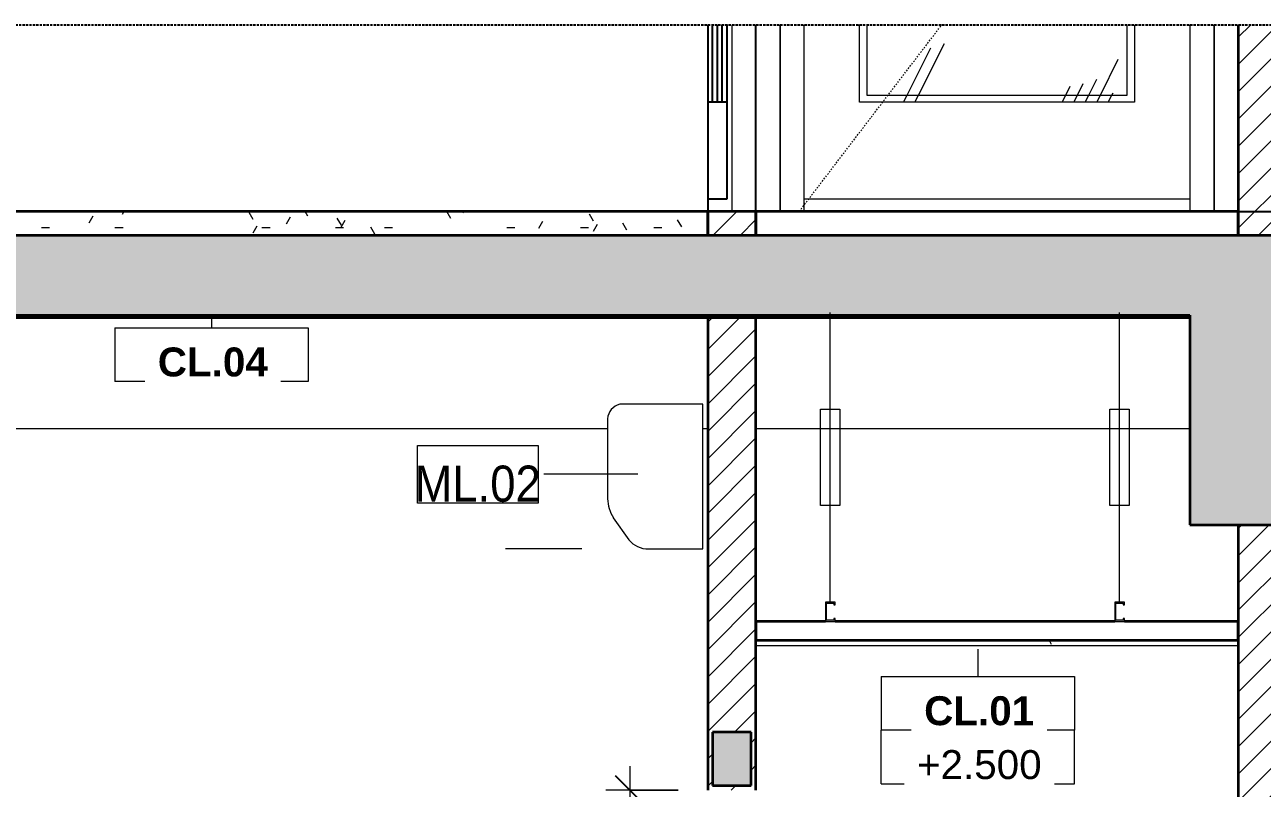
# Model space of a CAD drawing. Header units: millimetres. Extents: x 31499 to 223976, y 3719 to 80291.
# Drawn here: x 61585 to 64151, y 7804 to 9387 of the extents above; entities that cross this region are included whole.
import ezdxf

# ---------------------------------------------------------------- set-up
doc = ezdxf.new("R2010")
doc.units = ezdxf.units.MM
for name, pattern in [('Centre', [31.75, 6.35, -4.7625, 15.875, -4.7625]), ('Dash', [6, 3, -3]), ('Hidden', [7.14375, 4.7625, -2.38125]), ('IMPORT-CENTER _2_', [40.64, 25.4, -5.08, 5.08, -5.08])]:
    doc.linetypes.add(name, pattern=pattern)
for name, color, linetype, lineweight in [('0-5', 170, 'Continuous', 5), ('A-ANNO-DIMS', 211, 'Continuous', 9), ('A-ANNO-DIMS-50', 211, 'Continuous', 9), ('A-CLNG-1', 250, 'Continuous', 35), ('A-CLNG-FNSH-1', 7, 'Continuous', 18), ('A-CLNG-IDEN', 151, 'Continuous', 9), ('A-CLNG-PATT-1', 7, 'Continuous', 18), ('A-DETL-GENF', 92, 'Continuous', 18), ('A-DETL-GENF-4', 92, 'Hidden', 25), ('A-DETL-GENF-5', 9, 'Continuous', 18), ('A-DETL-GENF-HDLN-1', 7, 'Dash', 18), ('A-DETL-GENF-HDLN-2', 1, 'Continuous', 18), ('A-DETL-MEDM', 33, 'Continuous', 35), ('A-DOOR', 31, 'Continuous', 18), ('A-DOOR-1', 7, 'Continuous', 18), ('A-DOOR-3', 90, 'Continuous', 25), ('A-FLOR-FNSH-1', 250, 'Continuous', 35), ('A-FLOR-LEVL-2', 51, 'Centre', 9), ('A-FLOR-PATT-1', 253, 'Continuous', 18), ('A-FLOR-PATT-4', 67, 'Continuous', 18), ('A-WALL-5', 250, 'Continuous', 35), ('A-WALL-6', 7, 'Continuous', 18), ('A-WALL-PATT-1', 9, 'Continuous', 18), ('G-IMPT', 8, 'Continuous', 18), ('G-IMPT-3', 8, 'IMPORT-CENTER _2_', 18), ('M-EQPM', 50, 'Continuous', 18), ('M-EQPM-1', 50, 'Continuous', 25), ('M-EQPM-2', 7, 'Continuous', 18), ('M-EQPM-IDEN', 50, 'Continuous', 9), ('S-BEAM-2', 7, 'Continuous', 18)]:
    doc.layers.add(name, color=color, linetype=linetype, lineweight=lineweight)
doc.styles.add('Arial_1', font='arial.ttf', dxfattribs={"width": 0.9, "height": 75})
doc.styles.add('Arial_2', font='arial.ttf', dxfattribs={"height": 60})
doc.styles.add('Arial_B_3', font='arialbd.ttf', dxfattribs={"height": 60})
doc.styles.add('UTM Avo', font='', dxfattribs={"width": 0.9, "height": 125})
doc.styles.get('UTM Avo').set_extended_font_data('UTM Avo')
doc.dimstyles.new('1_Dim_chi_tiet_2_5', dxfattribs={"dimscale": 304.8, "dimtxt": 124.912619, "dimasz": 0.19685, "dimexe": 0.164042, "dimexo": 0.0625, "dimgap": 0.016404, "dimtad": 1, "dimdec": 0, "dimrnd": 5, "dimzin": 0, "dimdsep": 46, "dimtxsty": 'UTM Avo', "dimblk1": 'OBLIQUE', "dimblk2": 'OBLIQUE', "dimsah": 1, "dimcen": 0.09, "dimdle": 0.164042, "dimazin": 0, "dimtfac": 1, "dimtdec": 4, "dimtix": 1, "dimtmove": 0, "dimatfit": 3, "dimfxl": 0.328084, "dimfxlon": 1, "dimtvp": 1, "dimtolj": 1, "dimtzin": 0, "dimarcsym": 2})
pattern_1 = [(50, (37692.33, 15875), (364.368, -31.878), [38.1, -419.1]), (355, (37692.33, 15875), (-70.486, 382.113), [30.48, -335.28]), (100.451, (37722.7, 15872.34), (293.885, 350.233), [32.38, -356.18]), (46.184, (37692.33, 15976.6), (542.158, -84.086), [57.15, -628.65]), (96.636, (37737.5, 15969.6), (474.805, 494.855), [48.57, -534.27]), (351.184, (37692.33, 15976.6), (474.81, 494.85), [45.72, -502.92]), (21, (37743.13, 15951.2), (303.228, -204.53), [38.1, -419.1]), (326, (37743.13, 15951.2), (123.604, 368.376), [30.48, -335.28]), (71.451, (37768.4, 15934.16), (426.834, 163.843), [32.38, -356.18]), (37.5, (37692.33, 15875), (6.1766, 169.1102), [3.353, -327.863, 3.353, -337.007, -336.55]), (37.5, (37692.33, 15875), (6.1766, 169.1102), [-671.576, 3.353, -333.197]), (7.5, (37692.33, 15875), (133.639, 200.3615), [3.353, -190.703, 3.353, -320.243, -128.27]), (7.5, (37692.33, 15875), (133.639, 200.3615), [-517.652, 3.353, -124.917]), (327.5, (37579.05, 15875), (271.1818, -11.4584), [3.353, -123.647, 3.353, -392.887, -525.78]), (327.5, (37579.05, 15875), (271.1818, -11.4584), [-523.24, 3.353, -522.427]), (317.5, (37528.25, 15875), (296.2585, 50.853), [3.353, -161.747, 3.353, -259.791, -373.38]), (317.5, (37528.25, 15875), (296.2585, 50.853), [-428.244, 3.353, -370.027]), (45, (37692.33, 15875), (-125.7236, 125.7236), []), (45, (37692.33, 16065.5), (-125.7236, 125.7236), [])]
pattern_2 = [(45, (37692.334, 15875), (-28.28427, 28.28427), [])]
pattern_3 = [(63.435, (37755.83, 15906.75), (-255.583, 766.747), [317.5, -190.5, 317.5, -190.5, -403.903]), (63.435, (37755.83, 15906.75), (-255.583, 766.747), [-1016, 127, -276.9]), (63.435, (37739.96, 15922.6), (-255.583, 766.747), [254, -317.5, 190.5, -190.5, -467.403]), (63.435, (37739.96, 15922.6), (-255.583, 766.747), [-952.5, 222.25, -245.15]), (63.435, (37739.96, 15970.25), (-255.583, 766.747), [190.5, -381, 127, -190.5, -530.903]), (63.435, (37739.96, 15970.25), (-255.583, 766.747), [-889, 285.75, -245.15]), (63.435, (37787.6, 15922.6), (-255.583, 766.747), [190.5, -381, 158.75, -689.653]), (63.435, (37835.2, 15970.25), (-255.583, 766.747), [95.25, -476.25, 63.5, -784.903]), (63.435, (37755.83, 16049.6), (-255.583, 766.747), [63.5, -476.25, 63.5, -254, -562.653]), (63.435, (37755.83, 16049.6), (-255.583, 766.747), [-857.25, 158.75, -403.9]), (63.435, (38041.6, 16002), (-255.583, 766.747), [317.5, -476.25, 381, -251.503]), (63.435, (38041.6, 15954.4), (-255.583, 766.747), [444.5, -317.5, 476.25, -188.003]), (63.435, (38073.33, 15970.25), (-255.583, 766.747), [508, -254, 381, -276.903]), (63.435, (38120.96, 16017.9), (-255.583, 766.747), [317.5, -444.5, 254, -403.903]), (63.435, (38073.33, 16113.1), (-255.583, 766.747), [158.75, -635, 190.5, -435.653]), (63.435, (38168.6, 16065.5), (-255.583, 766.747), [127, -635, 127, -530.903])]

# ---------------------------------------------------------------- blocks, each defined once
blk = doc.blocks.new('NCV_TKTC_KET CAU_rvt-3-TKCS_CĂN HỘ LOẠI 2A - MẶT CẮT 2')
at = {"layer": 'A-FLOR-PATT-1'}
h = blk.add_hatch(dxfattribs=at)
h.set_pattern_fill('FP_3', color=256, style=0, pattern_type=2)
h.set_pattern_definition(pattern_1)
h.paths.add_polyline_path([(33952.6, 8780), (37952.6, 8780), (37952.6, 8785), (33952.6, 8785)])
h = blk.add_hatch(dxfattribs=at)
h.set_pattern_fill('FP_3', color=256, style=0, pattern_type=2)
h.set_pattern_definition(pattern_1)
h.paths.add_polyline_path([(33952.6, 8780), (37952.6, 8780), (37952.6, 8785), (33952.6, 8785)])
at = {"layer": 'A-FLOR-FNSH-1'}
blk.add_line((33952.6, 8780), (37952.6, 8780), dxfattribs=at)
at = {"layer": 'S-BEAM-2'}
for p, q in [((33952.6, 8550), (36744.9, 8550)), ((36942.2, 8550), (36952.6, 8550)), ((37052.6, 8550), (37952.6, 8550))]:
    blk.add_line(p, q, dxfattribs=at)
blk = doc.blocks.new('Air_Conditioner_on_wall_20381 - Air_Conditioner_on_wall_20381-806652-TKCS_CĂN HỘ LOẠI 2A - MẶT CẮT 2')
at = {"layer": 'M-EQPM-2'}
for p, q in [((36942.2, 8600), (36770, 8600)), ((36942.2, 8300), (36942.2, 8600)), ((36744.9, 8570), (36744.9, 8404.1)), ((36756.8, 8364.8), (36788.8, 8319.1)), ((36563.1, 8300), (36533.1, 8300)), ((36563.1, 8300), (36533.1, 8300)), ((36691.3, 8300), (36533.1, 8300)), ((36563.1, 8300), (36533.1, 8300)), ((36563.1, 8300), (36533.1, 8300)), ((36691.3, 8300), (36533.1, 8300)), ((36563.1, 8300), (36533.1, 8300)), ((36563.1, 8300), (36533.1, 8300)), ((36691.3, 8300), (36533.1, 8300)), ((36563.1, 8300), (36533.1, 8300)), ((36563.1, 8300), (36533.1, 8300)), ((36691.3, 8300), (36533.1, 8300)), ((36829.9, 8300), (36942.2, 8300))]:
    blk.add_line(p, q, dxfattribs=at)
for centre, radius, start, end in [((36777.9, 8567.8), 33.1, 103.7944, 176.2056), ((36824.1, 8406.8), 79.3, 181.9739, 211.9739), ((36829.9, 8353.6), 53.6, 220.0167, 269.9833)]:
    blk.add_arc(centre, radius, start, end, dxfattribs=at)
blk = doc.blocks.new('NCV_TKTC_TANG 2_rvt-3-TKCS_CĂN HỘ LOẠI 2A - MẶT CẮT 2')
at = {"layer": 'A-CLNG-PATT-1'}
h = blk.add_hatch(dxfattribs=at)
h.set_pattern_fill('FP_5', color=256, style=0, pattern_type=2)
h.set_pattern_definition([(0, (37692.33, 15875), (406.4, 101.6), [16.764, -288.036, 16.764, -288.036, -1625.6]), (0, (37692.33, 15875), (406.4, 101.6), [-609.6, 16.764, -592.836, 16.764, -288.036, -711.2]), (0, (37692.33, 15875), (406.4, 101.6), [-1524, 16.764, -186.436, 16.764, -491.236]), (120, (37844.73, 15925.8), (-291.1882, 301.1527), [16.764, -288.036, 16.764, -288.036, -1625.6]), (120, (37844.73, 15925.8), (-291.1882, 301.1527), [-609.6, 16.764, -592.836, 16.764, -288.036, -711.2]), (120, (37844.73, 15925.8), (-291.1882, 301.1527), [-1524, 16.764, -186.436, 16.764, -491.236]), (240, (37895.53, 16129), (-115.2118, -402.7527), [16.764, -288.036, 16.764, -288.036, -1625.6]), (240, (37895.53, 16129), (-115.2118, -402.7527), [-609.6, 16.764, -592.836, 16.764, -288.036, -711.2]), (240, (37895.53, 16129), (-115.2118, -402.7527), [-1524, 16.764, -186.436, 16.764, -491.236])])
h.paths.add_polyline_path([(38002.6, 8100), (38052.6, 8100), (38052.6, 8110), (37052.6, 8110), (37052.6, 8100), (37952.6, 8100)])
at = {"layer": 'A-WALL-PATT-1'}
h = blk.add_hatch(dxfattribs=at)
h.set_pattern_fill('FP_8', color=256, style=0, pattern_type=2)
h.set_pattern_definition(pattern_2)
h.paths.add_polyline_path([(37002.6, 5550), (37052.6, 5550), (37052.6, 5600), (36952.6, 5600), (36952.6, 5550)])
h.paths.add_polyline_path([(37014.5, 7800), (37052.6, 7800), (37052.6, 8780), (36952.6, 8780), (36952.6, 7800), (36962.6, 7800)])
h.paths.add_polyline_path([(37014.5, 7810), (36962.6, 7810), (36962.6, 7920), (37042.6, 7920), (37042.6, 7810)])
h = blk.add_hatch(dxfattribs=at)
h.set_pattern_fill('FP_8', color=256, style=0, pattern_type=2)
h.set_pattern_definition(pattern_2)
h.paths.add_polyline_path([(38052.6, 5550), (38152.6, 5550), (38152.6, 8350), (38052.6, 8350), (38052.6, 6096.2)])
at = {"layer": 'A-CLNG-1'}
for p, q in [((37196.7, 8150), (37052.6, 8150)), ((37052.6, 8150), (37052.6, 8110)), ((37796.7, 8150), (37216.7, 8150)), ((38052.6, 8150), (37816.7, 8150)), ((38052.6, 8110), (38052.6, 8150)), ((38052.6, 8110), (37052.6, 8110))]:
    blk.add_line(p, q, dxfattribs=at)
at = {"layer": 'A-CLNG-FNSH-1'}
for p, q in [((37052.6, 8110), (37052.6, 8100)), ((38052.6, 8100), (38052.6, 8110)), ((37052.6, 8100), (38052.6, 8100))]:
    blk.add_line(p, q, dxfattribs=at)
at = {"layer": 'A-WALL-5'}
for p, q in [((36952.6, 8780), (36952.6, 7800)), ((37052.6, 8780), (36952.6, 8780)), ((37052.6, 7800), (37052.6, 8780)), ((38052.6, 8350), (38052.6, 5550))]:
    blk.add_line(p, q, dxfattribs=at)
at = {"layer": 'M-EQPM'}
blk.add_blockref('Air_Conditioner_on_wall_20381 - Air_Conditioner_on_wall_20381-806652-TKCS_CĂN HỘ LOẠI 2A - MẶT CẮT 2', (0, 0), dxfattribs=at)
blk = doc.blocks.new('DOOR_CW_01 CANH MO-PANEL KINH - DIW_01-900x2200-CỬA GỖ VÂN LAMINATE-V64-TKCS_CĂN HỘ LOẠI 2A - MẶT CẮT 2')
at = {"layer": 'A-DOOR-1'}
for p, q in [((36952.6, 9386.8), (36952.6, 9000)), ((37002.6, 9386.8), (37002.6, 9000)), ((37052.6, 9386.8), (37052.6, 9000))]:
    blk.add_line(p, q, dxfattribs=at)
at = {"layer": 'A-DOOR-3'}
for p, q in [((36952.6, 9386.8), (36952.6, 9000)), ((36952.6, 9386.8), (36952.6, 9000)), ((36962.6, 9226), (36962.6, 9386.8)), ((36972.6, 9226), (36972.6, 9386.8)), ((36982.6, 9226), (36982.6, 9386.8)), ((36992.6, 9026), (36992.6, 9386.8)), ((37052.6, 9000), (37052.6, 9386.8)), ((37052.6, 9000), (37052.6, 9386.8)), ((36992.6, 9226), (36952.6, 9226)), ((36952.6, 9026), (36992.6, 9026))]:
    blk.add_line(p, q, dxfattribs=at)
blk = doc.blocks.new('DOOR_CW_01 CANH MO-PANEL KINH - DIG_01-900x2200-CỬA NHÔM KÍNH-V68-TKCS_CĂN HỘ LOẠI 2A - MẶT CẮT 2')
at = {"layer": 'A-DETL-GENF-HDLN-2'}
h = blk.add_hatch(dxfattribs=at)
h.set_pattern_fill('FP_9', color=256, style=0, pattern_type=2)
h.set_pattern_definition(pattern_3)
h.paths.add_polyline_path([(37683.7, 9226), (37837.6, 9226), (37837.6, 9386.8), (37822.6, 9386.8), (37822.6, 9241), (37282.6, 9241), (37282.6, 9386.8), (37267.6, 9386.8), (37267.6, 9226), (37282.7, 9226)])
h = blk.add_hatch(dxfattribs=at)
h.set_pattern_fill('FP_9', color=256, style=0, pattern_type=2)
h.set_pattern_definition(pattern_3)
h.paths.add_polyline_path([(37822.6, 9241), (37822.6, 9386.8), (37282.6, 9386.8), (37282.6, 9241), (37683.7, 9241)])
at = {"layer": 'A-DETL-GENF-HDLN-1'}
blk.add_line((37142.6, 9000), (37438, 9386.8), dxfattribs=at)
at = {"layer": 'A-DOOR-1'}
for p, q in [((37102.6, 9386.8), (37102.6, 9000)), ((37152.6, 9000), (37152.6, 9386.8)), ((37267.6, 9226), (37267.6, 9386.8)), ((37282.6, 9386.8), (37282.6, 9241)), ((37822.6, 9241), (37822.6, 9386.8)), ((37837.6, 9386.8), (37837.6, 9226)), ((37952.6, 9386.8), (37952.6, 9000)), ((38002.6, 9000), (38002.6, 9386.8)), ((37282.6, 9241), (37822.6, 9241)), ((37837.6, 9226), (37267.6, 9226)), ((37152.6, 9026), (37952.6, 9026))]:
    blk.add_line(p, q, dxfattribs=at)
blk = doc.blocks.new('NCV_TKTC_TANG 3 - 4_rvt-4-TKCS_CĂN HỘ LOẠI 2A - MẶT CẮT 2')
at = {"layer": 'A-FLOR-PATT-4'}
h = blk.add_hatch(dxfattribs=at)
h.set_pattern_fill('FP_6', color=256, style=0, pattern_type=2)
h.set_pattern_definition([(0, (37692.334, 15875), (203.2, 50.8), [16.764, -135.636, 16.764, -135.636, -812.8]), (0, (37692.334, 15875), (203.2, 50.8), [-304.8, 16.764, -288.036, 16.764, -135.636, -355.6]), (0, (37692.334, 15875), (203.2, 50.8), [-762, 16.764, -84.836, 16.764, -237.236]), (120, (37768.534, 15900.4), (-145.5941, 150.57636), [16.764, -135.636, 16.764, -135.636, -812.8]), (120, (37768.534, 15900.4), (-145.5941, 150.57636), [-304.8, 16.764, -288.036, 16.764, -135.636, -355.6]), (120, (37768.534, 15900.4), (-145.5941, 150.57636), [-762, 16.764, -84.836, 16.764, -237.236]), (240, (37793.934, 16002), (-57.6059, -201.37636), [16.764, -135.636, 16.764, -135.636, -812.8]), (240, (37793.934, 16002), (-57.6059, -201.37636), [-304.8, 16.764, -288.036, 16.764, -135.636, -355.6]), (240, (37793.934, 16002), (-57.6059, -201.37636), [-762, 16.764, -84.836, 16.764, -237.236])])
h.paths.add_polyline_path([(33952.6, 8950), (36952.6, 8950), (36952.6, 9000), (33852.6, 9000), (33852.6, 8950)])
at = {"layer": 'A-WALL-PATT-1'}
h = blk.add_hatch(dxfattribs=at)
h.set_pattern_fill('FP_8', color=256, style=0, pattern_type=2)
h.set_pattern_definition(pattern_2)
h.paths.add_polyline_path([(38152.6, 8950), (38152.6, 9386.8), (38052.6, 9386.8), (38052.6, 8950)])
h = blk.add_hatch(dxfattribs=at)
h.set_pattern_fill('FP_8', color=256, style=0, pattern_type=2)
h.set_pattern_definition(pattern_2)
h.paths.add_polyline_path([(37002.6, 8950), (37052.6, 8950), (37052.6, 9000), (36952.6, 9000), (36952.6, 8950)])
at = {"layer": 'A-FLOR-FNSH-1'}
for p, q in [((36952.6, 9000), (33852.6, 9000)), ((36952.6, 8950), (36952.6, 9000)), ((38052.6, 9000), (37052.6, 9000)), ((37052.6, 9000), (37052.6, 8950)), ((38052.6, 8950), (38052.6, 9000))]:
    blk.add_line(p, q, dxfattribs=at)
at = {"layer": 'A-WALL-5'}
for p, q in [((38052.6, 9386.8), (38052.6, 8950)), ((36952.6, 9000), (36952.6, 8950)), ((37052.6, 9000), (36952.6, 9000)), ((37052.6, 8950), (37052.6, 9000))]:
    blk.add_line(p, q, dxfattribs=at)
at = {"layer": 'A-WALL-6'}
for p, q in [((37102.6, 9100), (37102.6, 9386.8)), ((38002.6, 9386.8), (38002.6, 9100)), ((37102.6, 9000), (37102.6, 9100)), ((38002.6, 9100), (38002.6, 9000))]:
    blk.add_line(p, q, dxfattribs=at)
at = {"layer": 'A-DOOR'}
for name in ['DOOR_CW_01 CANH MO-PANEL KINH - DIW_01-900x2200-CỬA GỖ VÂN LAMINATE-V64-TKCS_CĂN HỘ LOẠI 2A - MẶT CẮT 2', 'DOOR_CW_01 CANH MO-PANEL KINH - DIG_01-900x2200-CỬA NHÔM KÍNH-V68-TKCS_CĂN HỘ LOẠI 2A - MẶT CẮT 2']:
    blk.add_blockref(name, (0, 0), dxfattribs=at)
blk = doc.blocks.new('TKTC_XREF_251221_MB TANG 2-7 - TKTC_XREF_260130_MB TANG 2-5_dwg_$cc-V46-TKCS_CĂN HỘ LOẠI 2A - MẶT CẮT 2')
at = {"layer": 'G-IMPT-3'}
for p, q in [((37554.2, 5600), (37433.1, 5600)), ((37494.1, 5600), (37493.3, 5600))]:
    blk.add_line(p, q, dxfattribs=at)
at = {"layer": 'M-EQPM'}
for p, q in [((37538.7, 5600), (37448.7, 5600)), ((37448.7, 5600), (37493.7, 5600)), ((37493.4, 5600), (37493.4, 5600)), ((37493.7, 5600), (37538.7, 5600))]:
    blk.add_line(p, q, dxfattribs=at)
blk = doc.blocks.new('TKTC_XREF_251221_MB TANG 2-7 - TKTC_XREF_260130_MB TANG 2-5_dwg_CUM U_DN100-V47-TKCS_CĂN HỘ LOẠI 2A - MẶT CẮT 2')
at = {"layer": 'G-IMPT'}
for p, q in [((37439.6, 5600), (37438.1, 5600)), ((37438.1, 5600), (37450.2, 5600)), ((37439.6, 5600), (37441.9, 5600)), ((37448.7, 5600), (37439.6, 5600)), ((37440.7, 5600), (37447.5, 5600)), ((37549.9, 5600), (37441, 5600)), ((37441.9, 5600), (37446.4, 5600)), ((37442.1, 5600), (37442.9, 5600)), ((37442.1, 5600), (37446.2, 5600)), ((37442.9, 5600), (37445.4, 5600)), ((37442.9, 5600), (37445.4, 5600)), ((37442.9, 5600), (37445.4, 5600)), ((37445.4, 5600), (37446.2, 5600)), ((37446.4, 5600), (37448.7, 5600)), ((37543.6, 5600), (37447.3, 5600)), ((37447.3, 5600), (37450.5, 5600)), ((37450.2, 5600), (37448.7, 5600)), ((37540.5, 5600), (37450.5, 5600)), ((37543.6, 5600), (37540.5, 5600)), ((37542.2, 5600), (37540.7, 5600)), ((37540.7, 5600), (37552.8, 5600)), ((37542.2, 5600), (37544.5, 5600)), ((37551.3, 5600), (37542.2, 5600)), ((37543.4, 5600), (37550.2, 5600)), ((37544.5, 5600), (37549, 5600)), ((37544.7, 5600), (37545.5, 5600)), ((37544.7, 5600), (37548.8, 5600)), ((37545.5, 5600), (37548, 5600)), ((37545.5, 5600), (37548, 5600)), ((37545.5, 5600), (37548, 5600)), ((37548, 5600), (37548.8, 5600)), ((37549, 5600), (37551.3, 5600)), ((37552.8, 5600), (37551.3, 5600))]:
    blk.add_line(p, q, dxfattribs=at)
blk = doc.blocks.new('TKTC_XREF_251221_MB TANG 2-7 - TKTC_XREF_260130_MB TANG 2-5_dwg_THU NUOC - THU NUOC-444531-TKCS_MB TẦNG 1-4746810-TKCS_CĂN HỘ LOẠI 2A - MẶT CẮT 2')
at = {"layer": 'G-IMPT'}
for p, q in [((36628.7, 5600), (36478.7, 5600)), ((36478.7, 5600), (36628.7, 5600)), ((36603.7, 5600), (36503.7, 5600)), ((36503.7, 5600), (36603.7, 5600)), ((36598.7, 5600), (36508.7, 5600)), ((36508.7, 5600), (36598.7, 5600)), ((36508.7, 5600), (36598.7, 5600)), ((36598.7, 5600), (36508.7, 5600)), ((36521.6, 5600), (36521.6, 5600)), ((36521.6, 5600), (36521.6, 5600)), ((36521.6, 5600), (36521.6, 5600)), ((36521.6, 5600), (36545.7, 5600)), ((36545.7, 5600), (36521.6, 5600)), ((36585.8, 5600), (36521.6, 5600)), ((36521.6, 5600), (36585.8, 5600)), ((36585.8, 5600), (36521.6, 5600)), ((36521.6, 5600), (36585.8, 5600)), ((36533.9, 5600), (36533.9, 5600)), ((36533.9, 5600), (36533.9, 5600)), ((36573.4, 5600), (36533.9, 5600)), ((36533.9, 5600), (36573.4, 5600)), ((36573.4, 5600), (36533.9, 5600)), ((36533.9, 5600), (36573.4, 5600)), ((36543.9, 5600), (36543.9, 5600)), ((36543.9, 5600), (36543.9, 5600)), ((36563.5, 5600), (36543.9, 5600)), ((36543.9, 5600), (36563.5, 5600)), ((36563.5, 5600), (36543.9, 5600)), ((36543.9, 5600), (36563.5, 5600)), ((36585.8, 5600), (36561.7, 5600)), ((36561.7, 5600), (36585.8, 5600)), ((36563.5, 5600), (36563.5, 5600)), ((36563.5, 5600), (36563.5, 5600)), ((36573.4, 5600), (36573.4, 5600)), ((36573.4, 5600), (36573.4, 5600)), ((36585.8, 5600), (36585.8, 5600)), ((36585.8, 5600), (36585.8, 5600)), ((36585.8, 5600), (36585.8, 5600))]:
    blk.add_line(p, q, dxfattribs=at)
blk = doc.blocks.new('TKTC_XREF_251221_MB TANG 2-7 - TKTC_XREF_260130_MB TANG 2-5_dwg_$cc-V48-TKCS_CĂN HỘ LOẠI 2A - MẶT CẮT 2')
at = {"layer": 'G-IMPT-3'}
for p, q in [((37554.2, 5600), (37433.1, 5600)), ((37494.1, 5600), (37493.3, 5600))]:
    blk.add_line(p, q, dxfattribs=at)
at = {"layer": 'M-EQPM'}
for p, q in [((37538.7, 5600), (37448.7, 5600)), ((37448.7, 5600), (37493.7, 5600)), ((37493.4, 5600), (37493.4, 5600)), ((37493.7, 5600), (37538.7, 5600))]:
    blk.add_line(p, q, dxfattribs=at)
blk = doc.blocks.new('TKTC_XREF_251221_MB TANG 2-7 - TKTC_XREF_260130_MB TANG 2-5_dwg_CUM U_DN100-V49-TKCS_CĂN HỘ LOẠI 2A - MẶT CẮT 2')
at = {"layer": 'G-IMPT'}
for p, q in [((37439.6, 5600), (37438.1, 5600)), ((37438.1, 5600), (37450.2, 5600)), ((37439.6, 5600), (37441.9, 5600)), ((37448.7, 5600), (37439.6, 5600)), ((37440.7, 5600), (37447.5, 5600)), ((37549.9, 5600), (37441, 5600)), ((37441.9, 5600), (37446.4, 5600)), ((37442.1, 5600), (37442.9, 5600)), ((37442.1, 5600), (37446.2, 5600)), ((37442.9, 5600), (37445.4, 5600)), ((37442.9, 5600), (37445.4, 5600)), ((37442.9, 5600), (37445.4, 5600)), ((37445.4, 5600), (37446.2, 5600)), ((37446.4, 5600), (37448.7, 5600)), ((37543.6, 5600), (37447.3, 5600)), ((37447.3, 5600), (37450.5, 5600)), ((37450.2, 5600), (37448.7, 5600)), ((37540.5, 5600), (37450.5, 5600)), ((37543.6, 5600), (37540.5, 5600)), ((37542.2, 5600), (37540.7, 5600)), ((37540.7, 5600), (37552.8, 5600)), ((37542.2, 5600), (37544.5, 5600)), ((37551.3, 5600), (37542.2, 5600)), ((37543.4, 5600), (37550.2, 5600)), ((37544.5, 5600), (37549, 5600)), ((37544.7, 5600), (37545.5, 5600)), ((37544.7, 5600), (37548.8, 5600)), ((37545.5, 5600), (37548, 5600)), ((37545.5, 5600), (37548, 5600)), ((37545.5, 5600), (37548, 5600)), ((37548, 5600), (37548.8, 5600)), ((37549, 5600), (37551.3, 5600)), ((37552.8, 5600), (37551.3, 5600))]:
    blk.add_line(p, q, dxfattribs=at)
blk = doc.blocks.new('TKTC_XREF_251221_MB TANG 2-7 - TKTC_XREF_260130_MB TANG 2-5_dwg_THU NUOC - THU NUOC-444531-TKCS_MB TẦNG 1-4746804-TKCS_CĂN HỘ LOẠI 2A - MẶT CẮT 2')
at = {"layer": 'G-IMPT'}
for p, q in [((34278.6, 5600), (34128.6, 5600)), ((34128.6, 5600), (34278.6, 5600)), ((34253.6, 5600), (34153.6, 5600)), ((34153.6, 5600), (34253.6, 5600)), ((34248.6, 5600), (34158.6, 5600)), ((34158.6, 5600), (34248.6, 5600)), ((34158.6, 5600), (34248.6, 5600)), ((34248.6, 5600), (34158.6, 5600)), ((34171.5, 5600), (34171.5, 5600)), ((34171.5, 5600), (34171.5, 5600)), ((34171.5, 5600), (34171.5, 5600)), ((34171.5, 5600), (34195.6, 5600)), ((34195.6, 5600), (34171.5, 5600)), ((34235.7, 5600), (34171.5, 5600)), ((34171.5, 5600), (34235.7, 5600)), ((34235.7, 5600), (34171.5, 5600)), ((34171.5, 5600), (34235.7, 5600)), ((34183.8, 5600), (34183.8, 5600)), ((34183.8, 5600), (34183.8, 5600)), ((34223.3, 5600), (34183.8, 5600)), ((34183.8, 5600), (34223.3, 5600)), ((34223.3, 5600), (34183.8, 5600)), ((34183.8, 5600), (34223.3, 5600)), ((34193.8, 5600), (34193.8, 5600)), ((34193.8, 5600), (34193.8, 5600)), ((34213.4, 5600), (34193.8, 5600)), ((34193.8, 5600), (34213.4, 5600)), ((34213.4, 5600), (34193.8, 5600)), ((34193.8, 5600), (34213.4, 5600)), ((34235.7, 5600), (34211.6, 5600)), ((34211.6, 5600), (34235.7, 5600)), ((34213.4, 5600), (34213.4, 5600)), ((34213.4, 5600), (34213.4, 5600)), ((34223.3, 5600), (34223.3, 5600)), ((34223.3, 5600), (34223.3, 5600)), ((34235.7, 5600), (34235.7, 5600)), ((34235.7, 5600), (34235.7, 5600)), ((34235.7, 5600), (34235.7, 5600))]:
    blk.add_line(p, q, dxfattribs=at)
blk = doc.blocks.new('TKTC_XREF_251221_MB TANG 2-7 - TKTC_XREF_260130_MB TANG 2-5_dwg_CUM U_DN100-V50-TKCS_CĂN HỘ LOẠI 2A - MẶT CẮT 2')
at = {"layer": 'G-IMPT'}
for p, q in [((37834.5, 5600), (37836.8, 5600)), ((37835.6, 5600), (37842.5, 5600)), ((37835.9, 5600), (37836.3, 5600)), ((37945.2, 5600), (37836.3, 5600)), ((37836.8, 5600), (37841.3, 5600)), ((37836.8, 5600), (37836.8, 5600)), ((37837, 5600), (37837.8, 5600)), ((37837.8, 5600), (37840.3, 5600)), ((37837.8, 5600), (37840.3, 5600)), ((37837.8, 5600), (37840.3, 5600)), ((37840.3, 5600), (37841.1, 5600)), ((37841.3, 5600), (37843.6, 5600)), ((37841.4, 5600), (37841.3, 5600)), ((37938.9, 5600), (37842.6, 5600)), ((37935.7, 5600), (37845.7, 5600)), ((37937.1, 5600), (37939.4, 5600)), ((37938.3, 5600), (37945.1, 5600)), ((37939.4, 5600), (37944, 5600)), ((37939.4, 5600), (37939.4, 5600)), ((37939.6, 5600), (37940.4, 5600)), ((37940.4, 5600), (37942.9, 5600)), ((37940.4, 5600), (37942.9, 5600)), ((37940.4, 5600), (37942.9, 5600)), ((37942.9, 5600), (37943.7, 5600)), ((37944, 5600), (37946.2, 5600)), ((37944, 5600), (37944, 5600)), ((37944.9, 5600), (37945.2, 5600))]:
    blk.add_line(p, q, dxfattribs=at)
at = {"layer": 'G-IMPT', "flags": 128}
for points in [[(37834.5, 5600), (37833, 5600), (37833, 5600), (37845.2, 5600), (37845.2, 5600), (37843.6, 5600)], [(37843.6, 5600), (37843.6, 5600), (37834.5, 5600), (37834.5, 5600)], [(37837, 5600), (37837, 5600), (37841.1, 5600), (37841.1, 5600)], [(37842.3, 5600), (37842.6, 5600), (37845.7, 5600)], [(37938.6, 5600), (37938.9, 5600), (37935.7, 5600)], [(37937.2, 5600), (37935.7, 5600), (37935.7, 5600), (37947.8, 5600), (37947.8, 5600), (37946.3, 5600)], [(37946.2, 5600), (37946.3, 5600), (37937.2, 5600), (37937.1, 5600)], [(37939.7, 5600), (37939.6, 5600), (37943.7, 5600), (37943.7, 5600)]]:
    blk.add_lwpolyline(points, dxfattribs=at)
blk = doc.blocks.new('TKTC_XREF_251221_MB TANG 2-7 - TKTC_XREF_251221_MB TANG 2-7-V62-TKCS_CĂN HỘ LOẠI 2A - MẶT CẮT 2')
at = {"layer": 'M-EQPM'}
for p, q in [((37553.6, 9000), (37434, 9000)), ((37434, 9000), (37553.6, 9000)), ((37435, 9000), (37554.6, 9000)), ((37554.6, 9000), (37435, 9000)), ((37435, 9000), (37554.6, 9000)), ((37436.1, 9000), (37555.7, 9000)), ((37436.1, 9000), (37555.7, 9000)), ((37552.6, 9000), (37436.8, 9000)), ((37436.8, 9000), (37552.6, 9000)), ((37552.6, 9000), (37436.8, 9000)), ((37436.8, 9000), (37552.6, 9000)), ((37554.6, 9000), (37436.8, 9000)), ((37553.6, 9000), (37437.8, 9000)), ((37437.8, 9000), (37553.6, 9000)), ((37553.6, 9000), (37437.8, 9000)), ((37437.8, 9000), (37553.6, 9000)), ((37555.7, 9000), (37437.8, 9000)), ((37553.7, 9000), (37437.9, 9000)), ((37437.9, 9000), (37553.7, 9000)), ((37555.7, 9000), (37437.9, 9000)), ((37952.6, 9000), (37832.9, 9000)), ((37832.9, 9000), (37833.2, 9000)), ((37953.3, 9000), (37832.9, 9000)), ((37832.9, 9000), (37953.3, 9000)), ((37833.2, 9000), (37953, 9000)), ((37953, 9000), (37952.6, 9000))]:
    blk.add_line(p, q, dxfattribs=at)
at = {"layer": 'M-EQPM-1'}
blk.add_line((33652.6, 9000), (42967, 9000), dxfattribs=at)
for name, p in [('TKTC_XREF_251221_MB TANG 2-7 - TKTC_XREF_260130_MB TANG 2-5_dwg_THU NUOC - THU NUOC-444531-TKCS_MB TẦNG 1-4746804-TKCS_CĂN HỘ LOẠI 2A - MẶT CẮT 2', (2349.1, 3400)), ('TKTC_XREF_251221_MB TANG 2-7 - TKTC_XREF_260130_MB TANG 2-5_dwg_THU NUOC - THU NUOC-444531-TKCS_MB TẦNG 1-4746810-TKCS_CĂN HỘ LOẠI 2A - MẶT CẮT 2', (0, 3400)), ('TKTC_XREF_251221_MB TANG 2-7 - TKTC_XREF_260130_MB TANG 2-5_dwg_THU NUOC - THU NUOC-444531-TKCS_MB TẦNG 1-4746810-TKCS_CĂN HỘ LOẠI 2A - MẶT CẮT 2', (0, 3400)), ('TKTC_XREF_251221_MB TANG 2-7 - TKTC_XREF_260130_MB TANG 2-5_dwg_THU NUOC - THU NUOC-444531-TKCS_MB TẦNG 1-4746810-TKCS_CĂN HỘ LOẠI 2A - MẶT CẮT 2', (0, 3400)), ('TKTC_XREF_251221_MB TANG 2-7 - TKTC_XREF_260130_MB TANG 2-5_dwg_THU NUOC - THU NUOC-444531-TKCS_MB TẦNG 1-4746810-TKCS_CĂN HỘ LOẠI 2A - MẶT CẮT 2', (0, 3400)), ('TKTC_XREF_251221_MB TANG 2-7 - TKTC_XREF_260130_MB TANG 2-5_dwg_THU NUOC - THU NUOC-444531-TKCS_MB TẦNG 1-4746804-TKCS_CĂN HỘ LOẠI 2A - MẶT CẮT 2', (2350.1, 3400)), ('TKTC_XREF_251221_MB TANG 2-7 - TKTC_XREF_260130_MB TANG 2-5_dwg_$cc-V46-TKCS_CĂN HỘ LOẠI 2A - MẶT CẮT 2', (-2.1, 3400)), ('TKTC_XREF_251221_MB TANG 2-7 - TKTC_XREF_260130_MB TANG 2-5_dwg_$cc-V46-TKCS_CĂN HỘ LOẠI 2A - MẶT CẮT 2', (-1.1, 3400)), ('TKTC_XREF_251221_MB TANG 2-7 - TKTC_XREF_260130_MB TANG 2-5_dwg_$cc-V46-TKCS_CĂN HỘ LOẠI 2A - MẶT CẮT 2', (-1.1, 3400)), ('TKTC_XREF_251221_MB TANG 2-7 - TKTC_XREF_260130_MB TANG 2-5_dwg_$cc-V46-TKCS_CĂN HỘ LOẠI 2A - MẶT CẮT 2', (0, 3400)), ('TKTC_XREF_251221_MB TANG 2-7 - TKTC_XREF_260130_MB TANG 2-5_dwg_$cc-V48-TKCS_CĂN HỘ LOẠI 2A - MẶT CẮT 2', (0, 3400)), ('TKTC_XREF_251221_MB TANG 2-7 - TKTC_XREF_260130_MB TANG 2-5_dwg_CUM U_DN100-V47-TKCS_CĂN HỘ LOẠI 2A - MẶT CẮT 2', (-2.1, 3400)), ('TKTC_XREF_251221_MB TANG 2-7 - TKTC_XREF_260130_MB TANG 2-5_dwg_CUM U_DN100-V47-TKCS_CĂN HỘ LOẠI 2A - MẶT CẮT 2', (-1.1, 3400)), ('TKTC_XREF_251221_MB TANG 2-7 - TKTC_XREF_260130_MB TANG 2-5_dwg_CUM U_DN100-V47-TKCS_CĂN HỘ LOẠI 2A - MẶT CẮT 2', (-1.1, 3400)), ('TKTC_XREF_251221_MB TANG 2-7 - TKTC_XREF_260130_MB TANG 2-5_dwg_CUM U_DN100-V47-TKCS_CĂN HỘ LOẠI 2A - MẶT CẮT 2', (0, 3400)), ('TKTC_XREF_251221_MB TANG 2-7 - TKTC_XREF_260130_MB TANG 2-5_dwg_CUM U_DN100-V49-TKCS_CĂN HỘ LOẠI 2A - MẶT CẮT 2', (0, 3400)), ('TKTC_XREF_251221_MB TANG 2-7 - TKTC_XREF_260130_MB TANG 2-5_dwg_$cc-V48-TKCS_CĂN HỘ LOẠI 2A - MẶT CẮT 2', (397.1, 3400)), ('TKTC_XREF_251221_MB TANG 2-7 - TKTC_XREF_260130_MB TANG 2-5_dwg_CUM U_DN100-V50-TKCS_CĂN HỘ LOẠI 2A - MẶT CẮT 2', (0, 3400))]:
    blk.add_blockref(name, p)
blk = doc.blocks.new('BORDER VIEW - BORDER VIEW-3699670-TKCS_CĂN HỘ LOẠI 2A - MẶT CẮT 2')
at = {"layer": 'A-DETL-GENF-4'}
blk.add_line((33502.6, 9386.8), (42817, 9386.8), dxfattribs=at)
blk = doc.blocks.new('Repeating Detail - THANH TREO TRẦN 600-354052-TKCS_CĂN HỘ LOẠI 2A - MẶT CẮT 2')
at = {"layer": 'A-DETL-GENF'}
for points in [[(37216.7, 8150), (37216.7, 8156), (37214.2, 8156), (37214.2, 8152.5), (37199.2, 8152.5), (37199.2, 8187.5), (37214.2, 8187.5), (37214.2, 8184), (37216.7, 8184), (37216.7, 8190), (37196.7, 8190), (37196.7, 8150), (37214.2, 8150)], [(37816.7, 8150), (37816.7, 8156), (37814.2, 8156), (37814.2, 8152.5), (37799.2, 8152.5), (37799.2, 8187.5), (37814.2, 8187.5), (37814.2, 8184), (37816.7, 8184), (37816.7, 8190), (37796.7, 8190), (37796.7, 8150), (37814.2, 8150)]]:
    blk.add_hatch(color=256, dxfattribs=at).paths.add_polyline_path(points)
for p, q in [((37206.7, 8190), (37206.7, 8790)), ((37806.7, 8190), (37806.7, 8790)), ((37186.7, 8590), (37226.7, 8590)), ((37186.7, 8390), (37186.7, 8590)), ((37226.7, 8590), (37226.7, 8390)), ((37786.7, 8590), (37826.7, 8590)), ((37786.7, 8390), (37786.7, 8590)), ((37826.7, 8590), (37826.7, 8390)), ((37226.7, 8390), (37186.7, 8390)), ((37826.7, 8390), (37786.7, 8390)), ((37216.7, 8190), (37196.7, 8190)), ((37196.7, 8190), (37196.7, 8150)), ((37216.7, 8190), (37196.7, 8190)), ((37196.7, 8190), (37196.7, 8150)), ((37199.2, 8187.5), (37214.2, 8187.5)), ((37199.2, 8152.5), (37199.2, 8187.5)), ((37199.2, 8152.5), (37199.2, 8187.5)), ((37199.2, 8187.5), (37214.2, 8187.5)), ((37214.2, 8187.5), (37214.2, 8184)), ((37214.2, 8187.5), (37214.2, 8184)), ((37216.7, 8184), (37216.7, 8190)), ((37216.7, 8184), (37216.7, 8190)), ((37816.7, 8190), (37796.7, 8190)), ((37796.7, 8190), (37796.7, 8150)), ((37816.7, 8190), (37796.7, 8190)), ((37796.7, 8190), (37796.7, 8150)), ((37799.2, 8187.5), (37814.2, 8187.5)), ((37799.2, 8152.5), (37799.2, 8187.5)), ((37799.2, 8152.5), (37799.2, 8187.5)), ((37799.2, 8187.5), (37814.2, 8187.5)), ((37814.2, 8187.5), (37814.2, 8184)), ((37814.2, 8187.5), (37814.2, 8184)), ((37816.7, 8184), (37816.7, 8190)), ((37816.7, 8184), (37816.7, 8190)), ((37214.2, 8184), (37216.7, 8184)), ((37214.2, 8184), (37216.7, 8184)), ((37814.2, 8184), (37816.7, 8184)), ((37814.2, 8184), (37816.7, 8184)), ((37196.7, 8150), (37216.7, 8150)), ((37196.7, 8150), (37216.7, 8150)), ((37214.2, 8152.5), (37199.2, 8152.5)), ((37214.2, 8152.5), (37199.2, 8152.5)), ((37216.7, 8156), (37214.2, 8156)), ((37214.2, 8156), (37214.2, 8152.5)), ((37216.7, 8156), (37214.2, 8156)), ((37214.2, 8156), (37214.2, 8152.5)), ((37216.7, 8150), (37216.7, 8156)), ((37216.7, 8150), (37216.7, 8156)), ((37796.7, 8150), (37816.7, 8150)), ((37796.7, 8150), (37816.7, 8150)), ((37814.2, 8152.5), (37799.2, 8152.5)), ((37814.2, 8152.5), (37799.2, 8152.5)), ((37816.7, 8156), (37814.2, 8156)), ((37814.2, 8156), (37814.2, 8152.5)), ((37816.7, 8156), (37814.2, 8156)), ((37814.2, 8156), (37814.2, 8152.5)), ((37816.7, 8150), (37816.7, 8156)), ((37816.7, 8150), (37816.7, 8156))]:
    blk.add_line(p, q, dxfattribs=at)
blk = doc.blocks.new('DIMBLOCK76-TKCS_CĂN HỘ LOẠI 2A - MẶT CẮT 2')
at = {"layer": 'A-ANNO-DIMS-50', "lineweight": 25}
for p, q in [((62839.6, 7800), (62809.6, 7830)), ((62839.6, 7800), (62869.6, 7770)), ((62839.6, 5600), (62809.6, 5630)), ((62839.6, 5600), (62869.6, 5570))]:
    blk.add_line(p, q, dxfattribs=at)
at = {"layer": 'A-ANNO-DIMS-50'}
for p, q in [((62839.6, 7850), (62839.6, 5550)), ((62939.6, 7800), (62789.6, 7800)), ((62839.6, 7800), (62939.6, 7800)), ((62939.6, 5600), (62789.6, 5600)), ((62839.6, 5600), (62939.6, 5600))]:
    blk.add_line(p, q, dxfattribs=at)
at = {"layer": 'A-ANNO-DIMS-50', "color": 0, "insert": (62677.2, 6528.8), "char_height": 125, "width": 410.824, "attachment_point": 1, "rotation": 90, "line_spacing_factor": 1.110334, "style": 'UTM Avo'}
blk.add_mtext('2200', dxfattribs=at)
blk = doc.blocks.new('_Oblique')
at = {"color": 0, "linetype": 'ByBlock', "lineweight": -2}
blk.add_line((-0.5, -0.5), (0.5, 0.5), dxfattribs=at)
blk = doc.blocks.new('M_ME Tag - Boxed-4073756-TKCS_CĂN HỘ LOẠI 2A - MẶT CẮT 2')
at = {"layer": 'M-EQPM-IDEN'}
for p, q in [((36351, 8394.8), (36351, 8514.8)), ((36351, 8514.8), (36601, 8514.8)), ((36601, 8514.8), (36601, 8394.8)), ((36601, 8394.8), (36351, 8394.8))]:
    blk.add_line(p, q, dxfattribs=at)
blk = doc.blocks.new('M_Ceiling Tag w Height - M_Ceiling Tag-4076437-TKCS_CĂN HỘ LOẠI 2A - MẶT CẮT 2')
at = {"layer": 'A-CLNG-IDEN'}
for p, q in [((35722.9, 8758.6), (35722.9, 8647.4)), ((35722.9, 8758.6), (36124.1, 8758.6)), ((36124.1, 8758.6), (36124.1, 8647.4)), ((36124.1, 8647.4), (35722.9, 8647.4))]:
    blk.add_line(p, q, dxfattribs=at)
blk = doc.blocks.new('M_Ceiling Tag w Height - M_Ceiling Tag w Height-4076435-TKCS_CĂN HỘ LOẠI 2A - MẶT CẮT 2')
at = {"layer": 'A-CLNG-IDEN'}
for p, q in [((38504.2, 7917.8), (38504.2, 7806.6)), ((38504.2, 7917.8), (38905.4, 7917.8)), ((38905.4, 7917.8), (38905.4, 7806.6)), ((38504.2, 7695.3), (38504.2, 7806.6)), ((38905.4, 7806.6), (38504.2, 7806.6)), ((38905.4, 7695.3), (38905.4, 7806.6)), ((38504.2, 7695.3), (38905.4, 7695.3))]:
    blk.add_line(p, q, dxfattribs=at)

msp = doc.modelspace()

# ---------------------------------------------------------------- hatches: boundary and pattern name
at = {"layer": 'A-DETL-GENF-5'}
h = msp.add_hatch(dxfattribs=at)
h.set_pattern_fill('FP_3', color=256, style=0, pattern_type=2)
h.set_pattern_definition([(50, (63740.72, 15875), (364.368, -31.878), [38.1, -419.1]), (355, (63740.72, 15875), (-70.486, 382.113), [30.48, -335.28]), (100.451, (63771.1, 15872.34), (293.885, 350.233), [32.38, -356.18]), (46.184, (63740.72, 15976.6), (542.158, -84.086), [57.15, -628.65]), (96.636, (63785.9, 15969.6), (474.805, 494.855), [48.57, -534.27]), (351.184, (63740.7, 15976.6), (474.81, 494.85), [45.72, -502.92]), (21, (63791.52, 15951.2), (303.2285, -204.5305), [38.1, -419.1]), (326, (63791.52, 15951.2), (123.604, 368.376), [30.48, -335.28]), (71.451, (63816.8, 15934.16), (426.834, 163.843), [32.38, -356.18]), (37.5, (63740.72, 15875), (6.1766, 169.1102), [3.353, -327.863, 3.353, -337.007, -336.55]), (37.5, (63740.72, 15875), (6.1766, 169.1102), [-671.576, 3.353, -333.197]), (7.5, (63740.72, 15875), (133.639, 200.3615), [3.353, -190.703, 3.353, -320.243, -128.27]), (7.5, (63740.72, 15875), (133.639, 200.3615), [-517.652, 3.353, -124.917]), (327.5, (63627.44, 15875), (271.1818, -11.4584), [3.353, -123.647, 3.353, -392.887, -525.78]), (327.5, (63627.44, 15875), (271.1818, -11.4584), [-523.24, 3.353, -522.427]), (317.5, (63576.64, 15875), (296.2585, 50.853), [3.353, -161.747, 3.353, -259.791, -373.38]), (317.5, (63576.64, 15875), (296.2585, 50.853), [-428.244, 3.353, -370.027]), (45, (63740.72, 15875), (-125.7236, 125.7236), []), (45, (63740.72, 16065.5), (-125.7236, 125.7236), [])])
h.paths.add_polyline_path([(68526, 4940), (68701, 4940), (68701, 5150), (69015.4, 5150), (69015.4, 5380), (68701, 5380), (68700.6, 5550), (68501, 5550), (68501, 4940)])
h.paths.add_polyline_path([(64035.1, 4940), (64301, 4940), (64301, 5330), (68101, 5330), (68101, 5550), (67901, 5550), (67901, 5500), (64201, 5500), (64201, 5550), (59701, 5550), (59701, 4950), (60001, 4950), (60001, 5380), (64001, 5380), (64001, 4940)])
h.paths.add_polyline_path([(63062.9, 7810), (63091, 7810), (63091, 7920), (63011, 7920), (63011, 7810)])
h.paths.add_polyline_path([(68701.4, 8150), (68701.4, 8550), (69015.4, 8550), (69015.4, 8780), (68701, 8780), (68701, 8950), (68501, 8950), (68501, 8150), (68701, 8150)])
h.paths.add_polyline_path([(64101, 8350), (64301, 8350), (64301, 8730), (68101, 8730), (68101, 8950), (67901, 8950), (67901, 8900), (64201, 8900), (64201, 8950), (59701, 8950), (59701, 8350), (60001, 8350), (60001, 8785), (64001, 8785), (64001, 8350), (64091, 8350)])

# ---------------------------------------------------------------- linework, layer by layer
at = {"layer": 'A-CLNG-IDEN'}
for p, q in [((61971.9, 8779.2), (61971.9, 8758.6)), ((63561.1, 8092.1), (63561.1, 8035.5))]:
    msp.add_line(p, q, dxfattribs=at)
at = {"layer": 'A-DETL-MEDM'}
for p, q in [((64201, 8950), (59701, 8950)), ((60001, 8785), (64001, 8785)), ((64001, 8785), (64001, 8350)), ((64001, 8350), (64301, 8350)), ((63091, 7920), (63011, 7920)), ((63011, 7920), (63011, 7810)), ((63091, 7810), (63091, 7920)), ((63011, 7810), (63091, 7810))]:
    msp.add_line(p, q, dxfattribs=at)
at = {"layer": 'A-FLOR-LEVL-2'}
msp.add_line((59018.2, 9000), (69624, 9000), dxfattribs=at)
at = {"layer": 'M-EQPM-IDEN'}
msp.add_line((62856, 8454.8), (62660.8, 8454.8), dxfattribs=at)

# ---------------------------------------------------------------- block references
at = {"layer": '0-5'}
for name in ['NCV_TKTC_TANG 3 - 4_rvt-4-TKCS_CĂN HỘ LOẠI 2A - MẶT CẮT 2', 'NCV_TKTC_KET CAU_rvt-3-TKCS_CĂN HỘ LOẠI 2A - MẶT CẮT 2', 'NCV_TKTC_TANG 2_rvt-3-TKCS_CĂN HỘ LOẠI 2A - MẶT CẮT 2']:
    msp.add_blockref(name, (26048.4, 0), dxfattribs=at)
at = {"layer": 'A-CLNG-IDEN'}
for name, p in [('M_Ceiling Tag w Height - M_Ceiling Tag-4076437-TKCS_CĂN HỘ LOẠI 2A - MẶT CẮT 2', (26048.4, 0)), ('M_Ceiling Tag w Height - M_Ceiling Tag w Height-4076435-TKCS_CĂN HỘ LOẠI 2A - MẶT CẮT 2', (24856.3, 117.7))]:
    msp.add_blockref(name, p, dxfattribs=at)
at = {"layer": 'A-DETL-GENF'}
for name in ['BORDER VIEW - BORDER VIEW-3699670-TKCS_CĂN HỘ LOẠI 2A - MẶT CẮT 2', 'Repeating Detail - THANH TREO TRẦN 600-354052-TKCS_CĂN HỘ LOẠI 2A - MẶT CẮT 2']:
    msp.add_blockref(name, (26048.4, 0), dxfattribs=at)
at = {"layer": 'M-EQPM'}
msp.add_blockref('TKTC_XREF_251221_MB TANG 2-7 - TKTC_XREF_251221_MB TANG 2-7-V62-TKCS_CĂN HỘ LOẠI 2A - MẶT CẮT 2', (26048.4, 0), dxfattribs=at)
at = {"layer": 'M-EQPM-IDEN'}
msp.add_blockref('M_ME Tag - Boxed-4073756-TKCS_CĂN HỘ LOẠI 2A - MẶT CẮT 2', (26048.4, 0), dxfattribs=at)

# ---------------------------------------------------------------- texts
at = {"layer": 'M-EQPM-IDEN', "insert": (62523.8, 8434.9), "char_height": 75, "width": 270.9, "attachment_point": 5, "line_spacing_factor": 0.936439, "style": 'Arial_1'}
msp.add_mtext('\\pt22.5,45,67.5,90,112.5,135,157.5,180,202.5,225,247.5,270,292.5,315,337.5,360,382.5,405,427.5,450,472.5,495,517.5,540,562.5,585,607.5,630,652.5,675,697.5,720;ML.02', dxfattribs=at)

# ---------------------------------------------------------------- dimensions: what is measured, and where the dimension line sits
at = {"layer": 'A-ANNO-DIMS'}
dim = msp.add_linear_dim(base=(62839.6, 5600), p1=(62939.6, 7800), p2=(62939.6, 5600), angle=90, dimstyle='1_Dim_chi_tiet_2_5', override={"dimpost": '<>', "dimfxl": 2200}, dxfattribs=at)
dim.commit()
dim.dimension.update_dxf_attribs({"geometry": 'DIMBLOCK76-TKCS_CĂN HỘ LOẠI 2A - MẶT CẮT 2', "text_midpoint": (62769.9, 6700)})

# ---------------------------------------------------------------- next in the draw order: texts
at = {"layer": 'A-CLNG-IDEN', "char_height": 60, "attachment_point": 5, "line_spacing_factor": 0.936439, "bg_fill": 3, "box_fill_scale": 1.25, "bg_fill_color": 256, "bg_fill_true_color": 13158600, "bg_fill_transparency": 0}
for s, insert, width, style in [('\\pt634.9998,1270.0002,1905,2539.9998,3175.0002,3810,4444.9998,5080.0002,5715,6349.9998,6985.0002,7620,8254.9998,8890.0002,9525,10159.9998,10795.0002,11430,12064.9998,12700.0002,13335,13969.9998,14605.0002,15240,15874.9998,16510.0002,17145,17779.9998,18415.0002,19050,19684.9998,20320.0002;CL.04', (61974.6, 8687.3), 251.5, 'Arial_B_3'), ('\\pt634.9998,1270.0002,1905,2539.9998,3175.0002,3810,4444.9998,5080.0002,5715,6349.9998,6985.0002,7620,8254.9998,8890.0002,9525,10159.9998,10795.0002,11430,12064.9998,12700.0002,13335,13969.9998,14605.0002,15240,15874.9998,16510.0002,17145,17779.9998,18415.0002,19050,19684.9998,20320.0002;CL.01', (63563.9, 7964.3), 251.5, 'Arial_B_3'), ('\\pt634.9998,1270.0002,1905,2539.9998,3175.0002,3810,4444.9998,5080.0002,5715,6349.9998,6985.0002,7620,8254.9998,8890.0002,9525,10159.9998,10795.0002,11430,12064.9998,12700.0002,13335,13969.9998,14605.0002,15240,15874.9998,16510.0002,17145,17779.9998,18415.0002,19050,19684.9998,20320.0002;+2.500', (63564.1, 7852.6), 281, 'Arial_2')]:
    msp.add_mtext(s, dxfattribs=dict(at, insert=insert, width=width, style=style))

doc.saveas('drawing.dxf')
